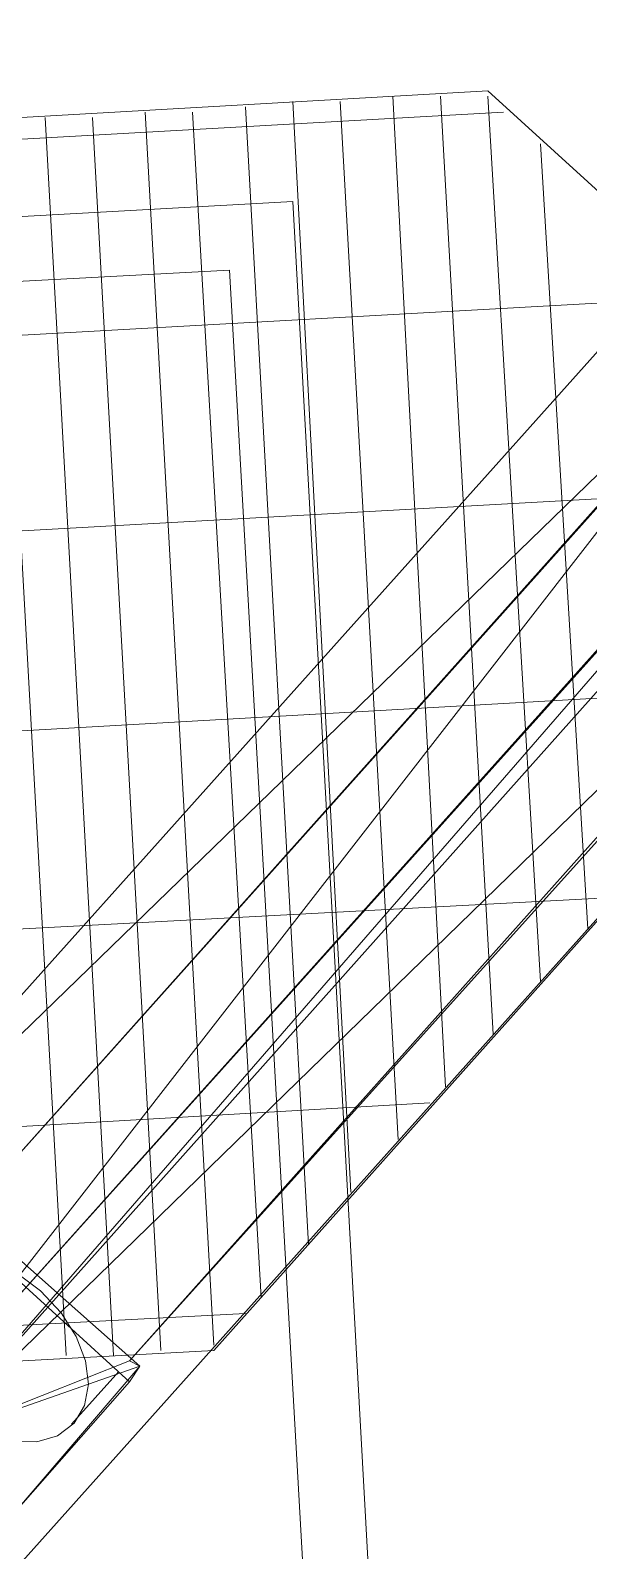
# Paper-space layout '01 Roof Support Layout' of a CAD drawing. Header units: millimetres. Extents: x 5 to 415, y 5 to 292.
# Drawn here: x 126.99 to 133.35, y 80.3 to 97.61 of the extents above; entities that cross this region are included whole.
import ezdxf

# ---------------------------------------------------------------- set-up
doc = ezdxf.new("R2010")
doc.units = ezdxf.units.MM
doc.layers.add('EXISTING', color=7, linetype='Continuous')

# ---------------------------------------------------------------- blocks, each defined once
blk = doc.blocks.new('SHEET_01')
at = {"layer": 'EXISTING', "color": 254, "linetype": 'Continuous', "lineweight": 13}
for p, q in [((123.86, 83.24), (167.72, 125.84)), ((167.72, 125.84), (124.22, 77.18)), ((161.66, 125.48), (123.86, 83.24)), ((123.86, 83.24), (161.66, 125.48)), ((125.6, 81.8), (139.28, 97.04)), ((139.28, 97.04), (125.6, 81.8)), ((125.84, 81.56), (139.28, 97.04)), ((118.52, 96.14), (132.2, 96.92)), ((129.98, 96.8), (130.64, 84.38)), ((130.52, 96.8), (131.18, 84.98)), ((131.12, 96.86), (131.72, 85.58)), ((131.66, 96.86), (132.26, 86.18)), ((132.2, 96.92), (137.54, 92.06)), ((132.2, 96.86), (132.8, 86.78)), ((118.58, 95.9), (132.38, 96.68)), ((127.16, 96.62), (127.94, 82.52)), ((127.7, 96.62), (128.48, 82.58)), ((128.3, 96.68), (129.08, 82.64)), ((128.84, 96.68), (129.62, 83.18)), ((129.44, 96.74), (130.16, 83.78)), ((126.62, 96.56), (127.4, 82.52)), ((132.8, 96.32), (133.34, 87.38)), ((111.56, 94.64), (129.98, 95.66)), ((129.98, 95.66), (131, 77.24)), ((125.6, 81.8), (137.48, 95.06)), ((112.28, 93.98), (129.26, 94.88)), ((137.72, 94.88), (125.84, 81.56)), ((126.26, 84.14), (135.86, 94.88)), ((129.26, 94.88), (130.22, 77.9)), ((118.7, 93.68), (134.78, 94.58)), ((135.2, 94.16), (125.6, 81.8)), ((126.26, 84.14), (135.2, 94.16)), ((135.2, 94.16), (126.26, 84.14)), ((128.12, 82.46), (137.78, 93.2)), ((118.82, 91.46), (137.12, 92.48)), ((125.84, 81.56), (137.06, 92.48)), ((137.06, 92.48), (128.12, 82.46)), ((128.12, 82.46), (137.06, 92.48)), ((137.54, 92.06), (129.08, 82.58)), ((118.94, 89.18), (135.8, 90.14)), ((119.06, 86.96), (133.7, 87.74)), ((119.18, 84.68), (131.54, 85.4)), ((128.12, 82.22), (126.02, 84.14)), ((126.14, 84.26), (128.24, 82.4)), ((127.11, 83.258), (126.834, 83.464)), ((127.345, 83.006), (127.11, 83.258)), ((119.3, 82.46), (129.44, 83)), ((127.516, 82.736), (127.345, 83.006)), ((129.08, 82.58), (119.3, 82.04)), ((127.62, 82.46), (127.516, 82.736)), ((128.12, 82.46), (125.84, 81.56)), ((125.84, 81.56), (128.24, 82.4)), ((128.24, 82.4), (126.8, 80.72)), ((126.8, 80.72), (128.24, 82.4)), ((127.653, 82.194), (127.62, 82.46)), ((128.24, 82.4), (128.12, 82.46)), ((128.24, 82.4), (128.12, 82.22)), ((127.46, 81.74), (128, 82.34)), ((126.8, 80.72), (128.12, 82.22)), ((127.611, 81.953), (127.653, 82.194)), ((127.491, 81.75), (127.611, 81.953)), ((127.303, 81.608), (127.491, 81.75)), ((126.799, 81.543), (127.067, 81.54)), ((127.067, 81.54), (127.303, 81.608))]:
    blk.add_line(p, q, dxfattribs=at)

psp = doc.layouts.new('01 Roof Support Layout')

# ---------------------------------------------------------------- block references
psp.add_blockref('SHEET_01', (0, 0))

doc.saveas('drawing.dxf')
